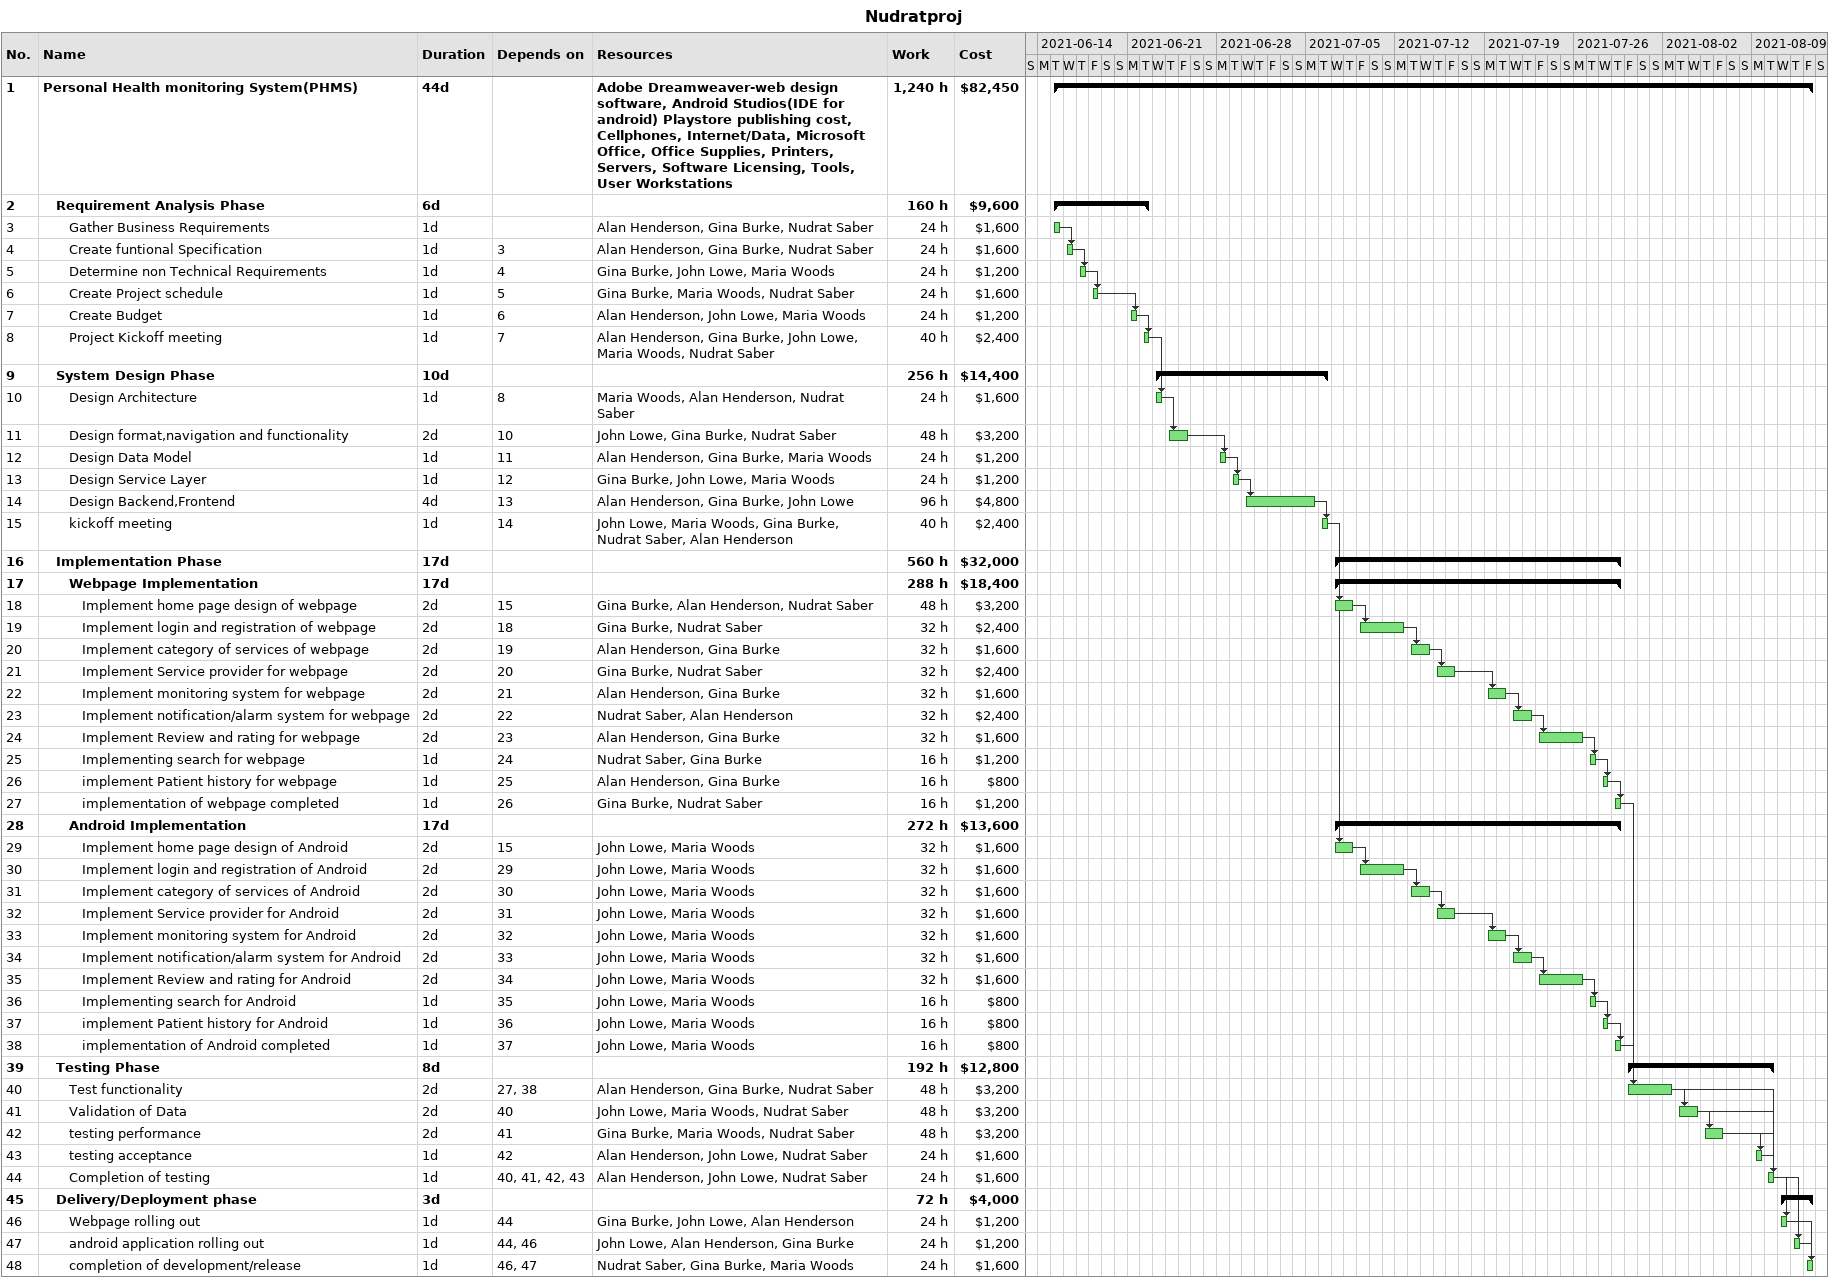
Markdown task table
Nudratproj

| ID | Level | Task | Duration | Start | Finish | Predecessors | Resources | Work (h) | Cost ($) |
|---|---|---|---|---|---|---|---|---|---|
| 1 | 1 | **Personal Health monitoring System(PHMS)** | 44d | 2021-06-15 | 2021-08-13 |  | Adobe Dreamweaver-web design software, Android Studios(IDE for android) Playstore publishing cost, Cellphones, Internet/Data, Microsoft Office, Office Supplies, Printers, Servers, Software Licensing, Tools, User Workstations | 1240 | 82450 |
| 2 | 2 | **Requirement Analysis Phase** | 6d | 2021-06-15 | 2021-06-22 |  |  | 160 | 9600 |
| 3 | 3 | Gather Business Requirements | 1d | 2021-06-15 | 2021-06-15 |  | Alan Henderson, Gina Burke, Nudrat Saber | 24 | 1600 |
| 4 | 3 | Create funtional Specification | 1d | 2021-06-16 | 2021-06-16 | 3 | Alan Henderson, Gina Burke, Nudrat Saber | 24 | 1600 |
| 5 | 3 | Determine non Technical Requirements | 1d | 2021-06-17 | 2021-06-17 | 4 | Gina Burke, John Lowe, Maria Woods | 24 | 1200 |
| 6 | 3 | Create Project schedule | 1d | 2021-06-18 | 2021-06-18 | 5 | Gina Burke, Maria Woods, Nudrat Saber | 24 | 1600 |
| 7 | 3 | Create Budget | 1d | 2021-06-21 | 2021-06-21 | 6 | Alan Henderson, John Lowe, Maria Woods | 24 | 1200 |
| 8 | 3 | Project Kickoff meeting | 1d | 2021-06-22 | 2021-06-22 | 7 | Alan Henderson, Gina Burke, John Lowe, Maria Woods, Nudrat Saber | 40 | 2400 |
| 9 | 2 | **System Design Phase** | 10d | 2021-06-23 | 2021-07-06 |  |  | 256 | 14400 |
| 10 | 3 | Design Architecture | 1d | 2021-06-23 | 2021-06-23 | 8 | Maria Woods, Alan Henderson, Nudrat Saber | 24 | 1600 |
| 11 | 3 | Design format,navigation and functionality | 2d | 2021-06-24 | 2021-06-25 | 10 | John Lowe, Gina Burke, Nudrat Saber | 48 | 3200 |
| 12 | 3 | Design Data Model | 1d | 2021-06-28 | 2021-06-28 | 11 | Alan Henderson, Gina Burke, Maria Woods | 24 | 1200 |
| 13 | 3 | Design Service Layer | 1d | 2021-06-29 | 2021-06-29 | 12 | Gina Burke, John Lowe, Maria Woods | 24 | 1200 |
| 14 | 3 | Design Backend,Frontend | 4d | 2021-06-30 | 2021-07-05 | 13 | Alan Henderson, Gina Burke, John Lowe | 96 | 4800 |
| 15 | 3 | kickoff meeting | 1d | 2021-07-06 | 2021-07-06 | 14 | John Lowe, Maria Woods, Gina Burke, Nudrat Saber, Alan Henderson | 40 | 2400 |
| 16 | 2 | **Implementation Phase** | 17d | 2021-07-07 | 2021-07-29 |  |  | 560 | 32000 |
| 17 | 3 | **Webpage Implementation** | 17d | 2021-07-07 | 2021-07-29 |  |  | 288 | 18400 |
| 18 | 4 | Implement home page design of webpage | 2d | 2021-07-07 | 2021-07-08 | 15 | Gina Burke, Alan Henderson, Nudrat Saber | 48 | 3200 |
| 19 | 4 | Implement login and registration of webpage | 2d | 2021-07-09 | 2021-07-12 | 18 | Gina Burke, Nudrat Saber | 32 | 2400 |
| 20 | 4 | Implement category of services of webpage | 2d | 2021-07-13 | 2021-07-14 | 19 | Alan Henderson, Gina Burke | 32 | 1600 |
| 21 | 4 | Implement Service provider for webpage | 2d | 2021-07-15 | 2021-07-16 | 20 | Gina Burke, Nudrat Saber | 32 | 2400 |
| 22 | 4 | Implement monitoring system for webpage | 2d | 2021-07-19 | 2021-07-20 | 21 | Alan Henderson, Gina Burke | 32 | 1600 |
| 23 | 4 | Implement notification/alarm system for webpage | 2d | 2021-07-21 | 2021-07-22 | 22 | Nudrat Saber, Alan Henderson | 32 | 2400 |
| 24 | 4 | Implement Review and rating for webpage | 2d | 2021-07-23 | 2021-07-26 | 23 | Alan Henderson, Gina Burke | 32 | 1600 |
| 25 | 4 | Implementing search for webpage | 1d | 2021-07-27 | 2021-07-27 | 24 | Nudrat Saber, Gina Burke | 16 | 1200 |
| 26 | 4 | implement Patient history for webpage | 1d | 2021-07-28 | 2021-07-28 | 25 | Alan Henderson, Gina Burke | 16 | 800 |
| 27 | 4 | implementation of webpage completed | 1d | 2021-07-29 | 2021-07-29 | 26 | Gina Burke, Nudrat Saber | 16 | 1200 |
| 28 | 3 | **Android Implementation** | 17d | 2021-07-07 | 2021-07-29 |  |  | 272 | 13600 |
| 29 | 4 | Implement home page design of Android | 2d | 2021-07-07 | 2021-07-08 | 15 | John Lowe, Maria Woods | 32 | 1600 |
| 30 | 4 | Implement login and registration of Android | 2d | 2021-07-09 | 2021-07-12 | 29 | John Lowe, Maria Woods | 32 | 1600 |
| 31 | 4 | Implement category of services of Android | 2d | 2021-07-13 | 2021-07-14 | 30 | John Lowe, Maria Woods | 32 | 1600 |
| 32 | 4 | Implement Service provider for Android | 2d | 2021-07-15 | 2021-07-16 | 31 | John Lowe, Maria Woods | 32 | 1600 |
| 33 | 4 | Implement monitoring system for Android | 2d | 2021-07-19 | 2021-07-20 | 32 | John Lowe, Maria Woods | 32 | 1600 |
| 34 | 4 | Implement notification/alarm system for Android | 2d | 2021-07-21 | 2021-07-22 | 33 | John Lowe, Maria Woods | 32 | 1600 |
| 35 | 4 | Implement Review and rating for Android | 2d | 2021-07-23 | 2021-07-26 | 34 | John Lowe, Maria Woods | 32 | 1600 |
| 36 | 4 | Implementing search for Android | 1d | 2021-07-27 | 2021-07-27 | 35 | John Lowe, Maria Woods | 16 | 800 |
| 37 | 4 | implement Patient history for Android | 1d | 2021-07-28 | 2021-07-28 | 36 | John Lowe, Maria Woods | 16 | 800 |
| 38 | 4 | implementation of Android completed | 1d | 2021-07-29 | 2021-07-29 | 37 | John Lowe, Maria Woods | 16 | 800 |
| 39 | 2 | **Testing Phase** | 8d | 2021-07-30 | 2021-08-10 |  |  | 192 | 12800 |
| 40 | 3 | Test functionality | 2d | 2021-07-30 | 2021-08-02 | 27, 38 | Alan Henderson, Gina Burke, Nudrat Saber | 48 | 3200 |
| 41 | 3 | Validation of Data | 2d | 2021-08-03 | 2021-08-04 | 40 | John Lowe, Maria Woods, Nudrat Saber | 48 | 3200 |
| 42 | 3 | testing performance | 2d | 2021-08-05 | 2021-08-06 | 41 | Gina Burke, Maria Woods, Nudrat Saber | 48 | 3200 |
| 43 | 3 | testing acceptance | 1d | 2021-08-09 | 2021-08-09 | 42 | Alan Henderson, John Lowe, Nudrat Saber | 24 | 1600 |
| 44 | 3 | Completion of testing | 1d | 2021-08-10 | 2021-08-10 | 40, 41, 42, 43 | Alan Henderson, John Lowe, Nudrat Saber | 24 | 1600 |
| 45 | 2 | **Delivery/Deployment phase** | 3d | 2021-08-11 | 2021-08-13 |  |  | 72 | 4000 |
| 46 | 3 | Webpage rolling out | 1d | 2021-08-11 | 2021-08-11 | 44 | Gina Burke, John Lowe, Alan Henderson | 24 | 1200 |
| 47 | 3 | android application rolling out | 1d | 2021-08-12 | 2021-08-12 | 44, 46 | John Lowe, Alan Henderson, Gina Burke | 24 | 1200 |
| 48 | 3 | completion of development/release | 1d | 2021-08-13 | 2021-08-13 | 46, 47 | Nudrat Saber, Gina Burke, Maria Woods | 24 | 1600 |
